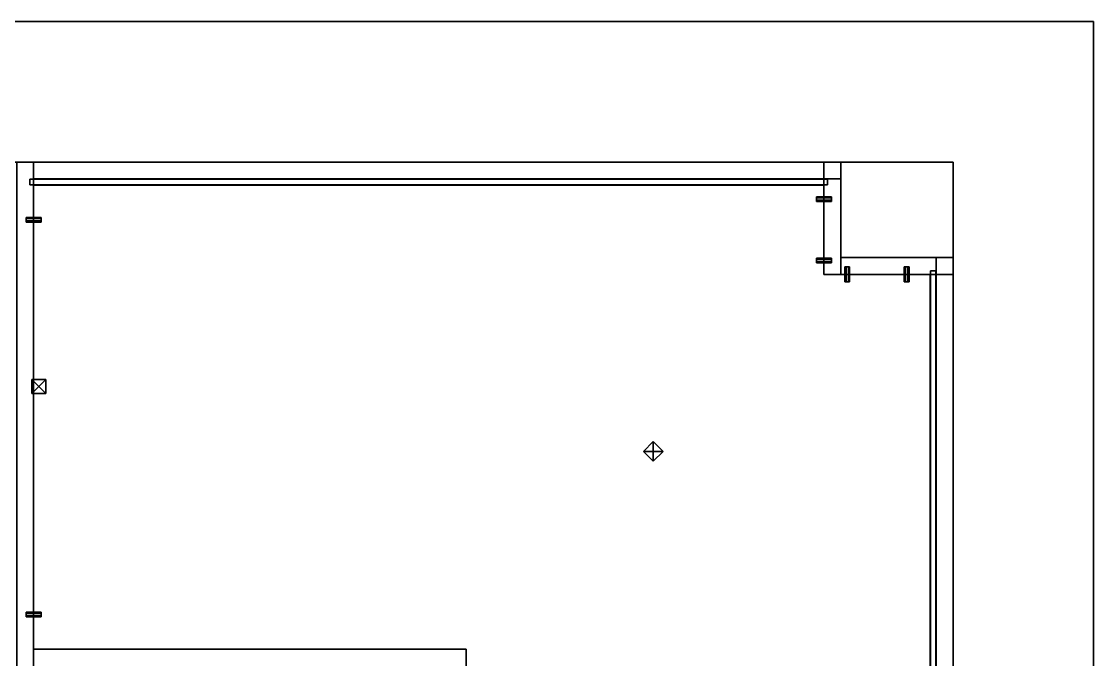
# Model space of a CAD drawing. Extents: x 0 to 3344, y -4262 to 0.
# Drawn here: x 2199 to 3344, y -681 to 0 of the extents above; entities that cross this region are included whole.
import ezdxf

# ---------------------------------------------------------------- set-up
doc = ezdxf.new("R2010")
doc.units = 0
for name, color, linetype in [('LAYER0', 7, 'CONTINUOUS'), ('LAYER1', 7, 'CONTINUOUS'), ('LAYER138', 7, 'CONTINUOUS'), ('LAYER140', 7, 'CONTINUOUS'), ('LAYER141', 7, 'CONTINUOUS'), ('LAYER143', 7, 'CONTINUOUS'), ('LAYER144', 7, 'CONTINUOUS'), ('LAYER145', 7, 'CONTINUOUS'), ('LAYER146', 7, 'CONTINUOUS'), ('LAYER147', 7, 'CONTINUOUS'), ('LAYER150', 7, 'CONTINUOUS'), ('LAYER151', 7, 'CONTINUOUS'), ('LAYER152', 7, 'CONTINUOUS'), ('LAYER153', 7, 'CONTINUOUS'), ('LAYER154', 7, 'CONTINUOUS'), ('LAYER157', 254, 'CONTINUOUS'), ('LAYER158', 254, 'CONTINUOUS'), ('LAYER159', 254, 'CONTINUOUS'), ('LAYER160', 254, 'CONTINUOUS'), ('LAYER161', 254, 'CONTINUOUS'), ('LAYER162', 254, 'CONTINUOUS'), ('LAYER163', 7, 'CONTINUOUS'), ('LAYER165', 253, 'CONTINUOUS'), ('LAYER166', 253, 'CONTINUOUS'), ('LAYER167', 253, 'CONTINUOUS'), ('LAYER168', 253, 'CONTINUOUS')]:
    doc.layers.add(name, color=color, linetype=linetype)

msp = doc.modelspace()

# ---------------------------------------------------------------- linework, layer by layer
at = {"layer": 'LAYER0', "invisible_edges": 1}
for points in [[(18, -0.0034, 0.0981), (3344, -4262.003, 0.0981), (0, -4262.003, 0.0981), (18, -0.0034, 0.0981)], [(3344, -4262.003, 5.0981), (18, -0.0034, 5.0981), (0, -4262.003, 5.0981), (3344, -4262.003, 5.0981)], [(3344, -4262.003, 0.0981), (18, -0.0034, 0.0981), (3344, -0.0034, 0.0981), (3344, -4262.003, 0.0981)], [(18, -0.0034, 5.0981), (3344, -0.0034, 0.0981), (18, -0.0034, 0.0981), (18, -0.0034, 5.0981)], [(3344, -0.0034, 0.0981), (18, -0.0034, 5.0981), (3344, -0.0034, 5.0981), (3344, -0.0034, 0.0981)], [(18, -0.0034, 5.0981), (3344, -4262.003, 5.0981), (3344, -0.0034, 5.0981), (18, -0.0034, 5.0981)], [(3344, -0.0034, 0.0981), (3344, -4262.003, 5.0981), (3344, -4262.003, 0.0981), (3344, -0.0034, 0.0981)], [(3344, -4262.003, 5.0981), (3344, -0.0034, 0.0981), (3344, -0.0034, 5.0981), (3344, -4262.003, 5.0981)]]:
    msp.add_3dface(points, dxfattribs=at)
at = {"layer": 'LAYER1'}
for points, invisible_edges in [([(3344.004, 0, 2680.098), (1616.005, 0, 2173.098), (18.0046, 0, 2680.098), (3344.004, 0, 2680.098)], 3), ([(1616.005, -150, 5.0981), (3344.004, 0, 5.0981), (3194.004, -150, 5.0981), (1616.005, -150, 5.0981)], 3), ([(3344.004, 0, 5.0981), (1616.005, -150, 5.0981), (1616.005, 0, 5.0981), (3344.004, 0, 5.0981)], 1), ([(3344.004, 0, 5.0981), (1616.005, 0, 2173.098), (3344.004, 0, 2680.098), (3344.004, 0, 5.0981)], 3), ([(1616.005, 0, 2173.098), (3344.004, 0, 5.0981), (1616.005, 0, 5.0981), (1616.005, 0, 2173.098)], 1), ([(3194.004, -1795, 5.0981), (3344.004, 0, 5.0981), (3344.004, -1795, 5.0981), (3194.004, -1795, 5.0981)], 1), ([(3194.004, -150, 5.0981), (3344.004, 0, 5.0981), (3194.004, -1795, 5.0981), (3194.004, -150, 5.0981)], 3), ([(3344.004, 0, 2680.098), (3344.004, -1795, 2173.098), (3344.004, 0, 5.0981), (3344.004, 0, 2680.098)], 3), ([(3344.004, 0, 2680.098), (3344.004, -2492, 2173.098), (3344.004, -1795, 2173.098), (3344.004, 0, 2680.098)], 5), ([(3344.004, -4262, 2680.098), (3344.004, -2492, 2173.098), (3344.004, 0, 2680.098), (3344.004, -4262, 2680.098)], 3), ([(3344.004, 0, 5.0981), (3344.004, -1795, 2173.098), (3344.004, -1795, 5.0981), (3344.004, 0, 5.0981)], 1), ([(168.0046, -150, 2680.098), (819.0046, -150, 2173.098), (3194.004, -150, 2680.098), (168.0046, -150, 2680.098)], 3), ([(1616.005, -150, 2173.098), (3194.004, -150, 2680.098), (819.0046, -150, 2173.098), (1616.005, -150, 2173.098)], 3), ([(1801.015, -150, 415.0981), (3194.004, -150, 2680.098), (1616.005, -150, 2173.098), (1801.015, -150, 415.0981)], 7), ([(3194.004, -150, 5.0981), (1861.015, -150, 335.0981), (1616.005, -150, 5.0981), (3194.004, -150, 5.0981)], 3), ([(1861.015, -150, 415.0981), (3194.004, -150, 2680.098), (1801.015, -150, 415.0981), (1861.015, -150, 415.0981)], 3), ([(1861.015, -150, 335.0981), (3194.004, -150, 2680.098), (1861.015, -150, 415.0981), (1861.015, -150, 335.0981)], 3), ([(1861.015, -150, 335.0981), (3194.004, -150, 5.0981), (3194.004, -150, 2680.098), (1861.015, -150, 335.0981)], 5), ([(3194.004, -1795, 5.0981), (3194.004, -150, 2680.098), (3194.004, -150, 5.0981), (3194.004, -1795, 5.0981)], 1), ([(3194.004, -1795, 2173.098), (3194.004, -150, 2680.098), (3194.004, -1795, 5.0981), (3194.004, -1795, 2173.098)], 3), ([(3194.004, -2492, 2173.098), (3194.004, -150, 2680.098), (3194.004, -1795, 2173.098), (3194.004, -2492, 2173.098)], 3), ([(3194.004, -2492, 2173.098), (3194.004, -4112, 2680.098), (3194.004, -150, 2680.098), (3194.004, -2492, 2173.098)], 5)]:
    msp.add_3dface(points, dxfattribs=dict(at, invisible_edges=invisible_edges))
at = {"layer": 'LAYER138', "invisible_edges": 1}
for points in [[(2212.005, -729.9995, 103.0981), (3194.005, -149.9995, 103.0981), (2212.005, -149.9995, 103.0981), (2212.005, -729.9995, 103.0981)], [(3194.005, -149.9995, 103.0981), (2212.005, -729.9995, 103.0981), (3194.005, -729.9995, 103.0981), (3194.005, -149.9995, 103.0981)], [(2212.005, -149.9995, 85.0981), (3194.005, -149.9995, 103.0981), (3194.005, -149.9995, 85.0981), (2212.005, -149.9995, 85.0981)], [(3194.005, -149.9995, 103.0981), (2212.005, -149.9995, 85.0981), (2212.005, -149.9995, 103.0981), (3194.005, -149.9995, 103.0981)], [(2212.005, -149.9995, 85.0981), (2212.005, -729.9995, 103.0981), (2212.005, -149.9995, 103.0981), (2212.005, -149.9995, 85.0981)], [(2212.005, -729.9995, 103.0981), (2212.005, -149.9995, 85.0981), (2212.005, -729.9995, 85.0981), (2212.005, -729.9995, 103.0981)], [(3194.005, -729.9995, 85.0981), (2212.005, -149.9995, 85.0981), (3194.005, -149.9995, 85.0981), (3194.005, -729.9995, 85.0981)], [(2212.005, -149.9995, 85.0981), (3194.005, -729.9995, 85.0981), (2212.005, -729.9995, 85.0981), (2212.005, -149.9995, 85.0981)], [(3194.005, -729.9995, 85.0981), (3194.005, -149.9995, 103.0981), (3194.005, -729.9995, 103.0981), (3194.005, -729.9995, 85.0981)], [(3194.005, -149.9995, 103.0981), (3194.005, -729.9995, 85.0981), (3194.005, -149.9995, 85.0981), (3194.005, -149.9995, 103.0981)]]:
    msp.add_3dface(points, dxfattribs=at)
at = {"layer": 'LAYER140', "invisible_edges": 1}
for points in [[(3194.004, -251.9995, 103.0981), (3074.004, -149.9995, 103.0981), (3194.004, -149.9995, 103.0981), (3194.004, -251.9995, 103.0981)], [(3074.004, -149.9995, 103.0981), (3194.004, -251.9995, 103.0981), (3074.004, -251.9995, 103.0981), (3074.004, -149.9995, 103.0981)], [(3194.004, -149.9995, 104.0981), (3074.004, -149.9995, 103.0981), (3074.004, -149.9995, 104.0981), (3194.004, -149.9995, 104.0981)], [(3074.004, -149.9995, 103.0981), (3194.004, -149.9995, 104.0981), (3194.004, -149.9995, 103.0981), (3074.004, -149.9995, 103.0981)], [(3074.004, -251.9995, 104.0981), (3074.004, -149.9995, 103.0981), (3074.004, -251.9995, 103.0981), (3074.004, -251.9995, 104.0981)], [(3074.004, -149.9995, 103.0981), (3074.004, -251.9995, 104.0981), (3074.004, -149.9995, 104.0981), (3074.004, -149.9995, 103.0981)], [(3074.004, -251.9995, 104.0981), (3194.004, -149.9995, 104.0981), (3074.004, -149.9995, 104.0981), (3074.004, -251.9995, 104.0981)], [(3194.004, -149.9995, 104.0981), (3074.004, -251.9995, 104.0981), (3194.004, -251.9995, 104.0981), (3194.004, -149.9995, 104.0981)], [(3194.004, -149.9995, 104.0981), (3194.004, -251.9995, 103.0981), (3194.004, -149.9995, 103.0981), (3194.004, -149.9995, 104.0981)], [(3194.004, -251.9995, 103.0981), (3194.004, -149.9995, 104.0981), (3194.004, -251.9995, 104.0981), (3194.004, -251.9995, 103.0981)], [(3194.004, -251.9995, 103.0981), (3074.004, -251.9995, 104.0981), (3074.004, -251.9995, 103.0981), (3194.004, -251.9995, 103.0981)], [(3074.004, -251.9995, 104.0981), (3194.004, -251.9995, 103.0981), (3194.004, -251.9995, 104.0981), (3074.004, -251.9995, 104.0981)]]:
    msp.add_3dface(points, dxfattribs=at)
at = {"layer": 'LAYER141', "invisible_edges": 1}
for points in [[(2212.005, -729.9995, 2609.098), (3194.005, -149.9995, 2609.098), (2212.005, -149.9995, 2609.098), (2212.005, -729.9995, 2609.098)], [(3194.005, -149.9995, 2609.098), (2212.005, -729.9995, 2609.098), (3194.005, -729.9995, 2609.098), (3194.005, -149.9995, 2609.098)], [(2212.005, -149.9995, 2591.098), (3194.005, -149.9995, 2609.098), (3194.005, -149.9995, 2591.098), (2212.005, -149.9995, 2591.098)], [(3194.005, -149.9995, 2609.098), (2212.005, -149.9995, 2591.098), (2212.005, -149.9995, 2609.098), (3194.005, -149.9995, 2609.098)], [(2212.005, -149.9995, 2591.098), (2212.005, -729.9995, 2609.098), (2212.005, -149.9995, 2609.098), (2212.005, -149.9995, 2591.098)], [(2212.005, -729.9995, 2609.098), (2212.005, -149.9995, 2591.098), (2212.005, -729.9995, 2591.098), (2212.005, -729.9995, 2609.098)], [(3194.005, -729.9995, 2591.098), (2212.005, -149.9995, 2591.098), (3194.005, -149.9995, 2591.098), (3194.005, -729.9995, 2591.098)], [(2212.005, -149.9995, 2591.098), (3194.005, -729.9995, 2591.098), (2212.005, -729.9995, 2591.098), (2212.005, -149.9995, 2591.098)], [(3194.005, -729.9995, 2591.098), (3194.005, -149.9995, 2609.098), (3194.005, -729.9995, 2609.098), (3194.005, -729.9995, 2591.098)], [(3194.005, -149.9995, 2609.098), (3194.005, -729.9995, 2591.098), (3194.005, -149.9995, 2591.098), (3194.005, -149.9995, 2609.098)]]:
    msp.add_3dface(points, dxfattribs=at)
at = {"layer": 'LAYER143', "invisible_edges": 1}
for points in [[(3194.004, -251.9995, 2609.098), (3074.004, -149.9995, 2609.098), (3194.004, -149.9995, 2609.098), (3194.004, -251.9995, 2609.098)], [(3074.004, -149.9995, 2609.098), (3194.004, -251.9995, 2609.098), (3074.004, -251.9995, 2609.098), (3074.004, -149.9995, 2609.098)], [(3194.004, -149.9995, 2610.098), (3074.004, -149.9995, 2609.098), (3074.004, -149.9995, 2610.098), (3194.004, -149.9995, 2610.098)], [(3074.004, -149.9995, 2609.098), (3194.004, -149.9995, 2610.098), (3194.004, -149.9995, 2609.098), (3074.004, -149.9995, 2609.098)], [(3074.004, -251.9995, 2610.098), (3074.004, -149.9995, 2609.098), (3074.004, -251.9995, 2609.098), (3074.004, -251.9995, 2610.098)], [(3074.004, -149.9995, 2609.098), (3074.004, -251.9995, 2610.098), (3074.004, -149.9995, 2610.098), (3074.004, -149.9995, 2609.098)], [(3074.004, -251.9995, 2610.098), (3194.004, -149.9995, 2610.098), (3074.004, -149.9995, 2610.098), (3074.004, -251.9995, 2610.098)], [(3194.004, -149.9995, 2610.098), (3074.004, -251.9995, 2610.098), (3194.004, -251.9995, 2610.098), (3194.004, -149.9995, 2610.098)], [(3194.004, -149.9995, 2610.098), (3194.004, -251.9995, 2609.098), (3194.004, -149.9995, 2609.098), (3194.004, -149.9995, 2610.098)], [(3194.004, -251.9995, 2609.098), (3194.004, -149.9995, 2610.098), (3194.004, -251.9995, 2610.098), (3194.004, -251.9995, 2609.098)], [(3194.004, -251.9995, 2609.098), (3074.004, -251.9995, 2610.098), (3074.004, -251.9995, 2609.098), (3194.004, -251.9995, 2609.098)], [(3074.004, -251.9995, 2610.098), (3194.004, -251.9995, 2609.098), (3194.004, -251.9995, 2610.098), (3074.004, -251.9995, 2610.098)]]:
    msp.add_3dface(points, dxfattribs=at)
at = {"layer": 'LAYER144', "invisible_edges": 1}
for points in [[(3074.005, -251.9995, 2591.098), (3194.005, -269.9995, 2591.098), (3194.005, -251.9995, 2591.098), (3074.005, -251.9995, 2591.098)], [(3194.005, -269.9995, 2591.098), (3074.005, -251.9995, 2591.098), (3074.005, -269.9995, 2591.098), (3194.005, -269.9995, 2591.098)], [(3074.005, -269.9995, 103.0981), (3194.005, -251.9995, 103.0981), (3194.005, -269.9995, 103.0981), (3074.005, -269.9995, 103.0981)], [(3194.005, -251.9995, 103.0981), (3074.005, -269.9995, 103.0981), (3074.005, -251.9995, 103.0981), (3194.005, -251.9995, 103.0981)], [(3074.005, -251.9995, 2591.098), (3074.005, -269.9995, 103.0981), (3074.005, -269.9995, 2591.098), (3074.005, -251.9995, 2591.098)], [(3074.005, -269.9995, 103.0981), (3074.005, -251.9995, 2591.098), (3074.005, -251.9995, 103.0981), (3074.005, -269.9995, 103.0981)], [(3194.005, -251.9995, 103.0981), (3074.005, -251.9995, 2591.098), (3194.005, -251.9995, 2591.098), (3194.005, -251.9995, 103.0981)], [(3074.005, -251.9995, 2591.098), (3194.005, -251.9995, 103.0981), (3074.005, -251.9995, 103.0981), (3074.005, -251.9995, 2591.098)], [(3194.005, -251.9995, 103.0981), (3194.005, -269.9995, 2591.098), (3194.005, -269.9995, 103.0981), (3194.005, -251.9995, 103.0981)], [(3194.005, -269.9995, 2591.098), (3194.005, -251.9995, 103.0981), (3194.005, -251.9995, 2591.098), (3194.005, -269.9995, 2591.098)], [(3074.005, -269.9995, 103.0981), (3194.005, -269.9995, 2591.098), (3074.005, -269.9995, 2591.098), (3074.005, -269.9995, 103.0981)], [(3194.005, -269.9995, 2591.098), (3074.005, -269.9995, 103.0981), (3194.005, -269.9995, 103.0981), (3194.005, -269.9995, 2591.098)]]:
    msp.add_3dface(points, dxfattribs=at)
at = {"layer": 'LAYER145', "invisible_edges": 1}
for points in [[(3056.005, -149.9995, 103.0981), (3056.005, -269.9995, 2591.098), (3056.005, -149.9995, 2591.098), (3056.005, -149.9995, 103.0981)], [(3056.005, -269.9995, 2591.098), (3056.005, -149.9995, 103.0981), (3056.005, -269.9995, 103.0981), (3056.005, -269.9995, 2591.098)], [(3074.005, -149.9995, 2591.098), (3056.005, -269.9995, 2591.098), (3074.005, -269.9995, 2591.098), (3074.005, -149.9995, 2591.098)], [(3056.005, -269.9995, 2591.098), (3074.005, -149.9995, 2591.098), (3056.005, -149.9995, 2591.098), (3056.005, -269.9995, 2591.098)], [(3056.005, -149.9995, 103.0981), (3074.005, -269.9995, 103.0981), (3056.005, -269.9995, 103.0981), (3056.005, -149.9995, 103.0981)], [(3074.005, -269.9995, 103.0981), (3056.005, -149.9995, 103.0981), (3074.005, -149.9995, 103.0981), (3074.005, -269.9995, 103.0981)], [(3074.005, -149.9995, 2591.098), (3056.005, -149.9995, 103.0981), (3056.005, -149.9995, 2591.098), (3074.005, -149.9995, 2591.098)], [(3056.005, -149.9995, 103.0981), (3074.005, -149.9995, 2591.098), (3074.005, -149.9995, 103.0981), (3056.005, -149.9995, 103.0981)], [(3074.005, -269.9995, 103.0981), (3074.005, -149.9995, 2591.098), (3074.005, -269.9995, 2591.098), (3074.005, -269.9995, 103.0981)], [(3074.005, -149.9995, 2591.098), (3074.005, -269.9995, 103.0981), (3074.005, -149.9995, 103.0981), (3074.005, -149.9995, 2591.098)], [(3074.005, -269.9995, 103.0981), (3056.005, -269.9995, 2591.098), (3056.005, -269.9995, 103.0981), (3074.005, -269.9995, 103.0981)], [(3056.005, -269.9995, 2591.098), (3074.005, -269.9995, 103.0981), (3074.005, -269.9995, 2591.098), (3056.005, -269.9995, 2591.098)]]:
    msp.add_3dface(points, dxfattribs=at)
at = {"layer": 'LAYER146', "invisible_edges": 1}
for points in [[(3169.705, -1136, 2595.098), (3175.705, -265.9995, 2595.098), (3169.705, -265.9995, 2595.098), (3169.705, -1136, 2595.098)], [(3175.705, -265.9995, 2595.098), (3169.705, -1136, 2595.098), (3175.705, -1136, 2595.098), (3175.705, -265.9995, 2595.098)], [(3169.705, -265.9995, 99.0981), (3175.705, -265.9995, 2595.098), (3175.705, -265.9995, 99.0981), (3169.705, -265.9995, 99.0981)], [(3175.705, -265.9995, 2595.098), (3169.705, -265.9995, 99.0981), (3169.705, -265.9995, 2595.098), (3175.705, -265.9995, 2595.098)], [(3175.705, -1136, 99.0981), (3169.705, -265.9995, 99.0981), (3175.705, -265.9995, 99.0981), (3175.705, -1136, 99.0981)], [(3169.705, -265.9995, 99.0981), (3175.705, -1136, 99.0981), (3169.705, -1136, 99.0981), (3169.705, -265.9995, 99.0981)], [(3169.705, -265.9995, 99.0981), (3169.705, -1136, 2595.098), (3169.705, -265.9995, 2595.098), (3169.705, -265.9995, 99.0981)], [(3169.705, -1136, 2595.098), (3169.705, -265.9995, 99.0981), (3169.705, -1136, 99.0981), (3169.705, -1136, 2595.098)], [(3175.705, -1136, 99.0981), (3175.705, -265.9995, 2595.098), (3175.705, -1136, 2595.098), (3175.705, -1136, 99.0981)], [(3175.705, -265.9995, 2595.098), (3175.705, -1136, 99.0981), (3175.705, -265.9995, 99.0981), (3175.705, -265.9995, 2595.098)]]:
    msp.add_3dface(points, dxfattribs=at)
at = {"layer": 'LAYER147', "invisible_edges": 1}
for points in [[(2208.005, -168.2998, 2595.098), (3060.005, -168.2998, 99.0981), (2208.005, -168.2998, 99.0981), (2208.005, -168.2998, 2595.098)], [(3060.005, -168.2998, 99.0981), (2208.005, -168.2998, 2595.098), (3060.005, -168.2998, 2595.098), (3060.005, -168.2998, 99.0981)], [(2208.005, -174.2998, 99.0981), (3060.005, -168.2998, 99.0981), (3060.005, -174.2998, 99.0981), (2208.005, -174.2998, 99.0981)], [(3060.005, -168.2998, 99.0981), (2208.005, -174.2998, 99.0981), (2208.005, -168.2998, 99.0981), (3060.005, -168.2998, 99.0981)], [(2208.005, -168.2998, 2595.098), (3060.005, -174.2998, 2595.098), (3060.005, -168.2998, 2595.098), (2208.005, -168.2998, 2595.098)], [(3060.005, -174.2998, 2595.098), (2208.005, -168.2998, 2595.098), (2208.005, -174.2998, 2595.098), (3060.005, -174.2998, 2595.098)], [(2208.005, -174.2998, 99.0981), (2208.005, -168.2998, 2595.098), (2208.005, -168.2998, 99.0981), (2208.005, -174.2998, 99.0981)], [(2208.005, -168.2998, 2595.098), (2208.005, -174.2998, 99.0981), (2208.005, -174.2998, 2595.098), (2208.005, -168.2998, 2595.098)], [(3060.005, -174.2998, 2595.098), (3060.005, -168.2998, 99.0981), (3060.005, -168.2998, 2595.098), (3060.005, -174.2998, 2595.098)], [(3060.005, -168.2998, 99.0981), (3060.005, -174.2998, 2595.098), (3060.005, -174.2998, 99.0981), (3060.005, -168.2998, 99.0981)], [(3060.005, -174.2998, 2595.098), (2208.005, -174.2998, 99.0981), (3060.005, -174.2998, 99.0981), (3060.005, -174.2998, 2595.098)], [(2208.005, -174.2998, 99.0981), (3060.005, -174.2998, 2595.098), (2208.005, -174.2998, 2595.098), (2208.005, -174.2998, 99.0981)]]:
    msp.add_3dface(points, dxfattribs=at)
at = {"layer": 'LAYER150', "invisible_edges": 1}
for points in [[(3176.004, -251.9995, 85.0981), (3194.004, -1132, 85.0981), (3194.004, -251.9995, 85.0981), (3176.004, -251.9995, 85.0981)], [(3194.004, -1132, 85.0981), (3176.004, -251.9995, 85.0981), (3176.004, -1132, 85.0981), (3194.004, -1132, 85.0981)], [(3194.004, -251.9995, 5.0981), (3176.004, -251.9995, 85.0981), (3194.004, -251.9995, 85.0981), (3194.004, -251.9995, 5.0981)], [(3176.004, -251.9995, 85.0981), (3194.004, -251.9995, 5.0981), (3176.004, -251.9995, 5.0981), (3176.004, -251.9995, 85.0981)], [(3176.004, -1132, 5.0981), (3194.004, -251.9995, 5.0981), (3194.004, -1132, 5.0981), (3176.004, -1132, 5.0981)], [(3194.004, -251.9995, 5.0981), (3176.004, -1132, 5.0981), (3176.004, -251.9995, 5.0981), (3194.004, -251.9995, 5.0981)], [(3176.004, -251.9995, 85.0981), (3176.004, -1132, 5.0981), (3176.004, -1132, 85.0981), (3176.004, -251.9995, 85.0981)], [(3176.004, -1132, 5.0981), (3176.004, -251.9995, 85.0981), (3176.004, -251.9995, 5.0981), (3176.004, -1132, 5.0981)], [(3194.004, -251.9995, 5.0981), (3194.004, -1132, 85.0981), (3194.004, -1132, 5.0981), (3194.004, -251.9995, 5.0981)], [(3194.004, -1132, 85.0981), (3194.004, -251.9995, 5.0981), (3194.004, -251.9995, 85.0981), (3194.004, -1132, 85.0981)]]:
    msp.add_3dface(points, dxfattribs=at)
at = {"layer": 'LAYER151', "invisible_edges": 1}
for points in [[(2212.005, -149.9995, 5.0981), (2212.005, -167.9995, 85.0981), (2212.005, -149.9995, 85.0981), (2212.005, -149.9995, 5.0981)], [(2212.005, -167.9995, 85.0981), (2212.005, -149.9995, 5.0981), (2212.005, -167.9995, 5.0981), (2212.005, -167.9995, 85.0981)], [(3074.005, -149.9995, 85.0981), (2212.005, -167.9995, 85.0981), (3074.005, -167.9995, 85.0981), (3074.005, -149.9995, 85.0981)], [(2212.005, -167.9995, 85.0981), (3074.005, -149.9995, 85.0981), (2212.005, -149.9995, 85.0981), (2212.005, -167.9995, 85.0981)], [(2212.005, -149.9995, 5.0981), (3074.005, -167.9995, 5.0981), (2212.005, -167.9995, 5.0981), (2212.005, -149.9995, 5.0981)], [(3074.005, -167.9995, 5.0981), (2212.005, -149.9995, 5.0981), (3074.005, -149.9995, 5.0981), (3074.005, -167.9995, 5.0981)], [(3074.005, -149.9995, 85.0981), (2212.005, -149.9995, 5.0981), (2212.005, -149.9995, 85.0981), (3074.005, -149.9995, 85.0981)], [(2212.005, -149.9995, 5.0981), (3074.005, -149.9995, 85.0981), (3074.005, -149.9995, 5.0981), (2212.005, -149.9995, 5.0981)], [(3074.005, -167.9995, 5.0981), (3074.005, -149.9995, 85.0981), (3074.005, -167.9995, 85.0981), (3074.005, -167.9995, 5.0981)], [(3074.005, -149.9995, 85.0981), (3074.005, -167.9995, 5.0981), (3074.005, -149.9995, 5.0981), (3074.005, -149.9995, 85.0981)], [(3074.005, -167.9995, 5.0981), (2212.005, -167.9995, 85.0981), (2212.005, -167.9995, 5.0981), (3074.005, -167.9995, 5.0981)], [(2212.005, -167.9995, 85.0981), (3074.005, -167.9995, 5.0981), (3074.005, -167.9995, 85.0981), (2212.005, -167.9995, 85.0981)]]:
    msp.add_3dface(points, dxfattribs=at)
at = {"layer": 'LAYER152', "invisible_edges": 1}
for points in [[(2212.005, -149.9995, 1347.598), (3056.005, -149.9995, 1467.598), (3056.005, -149.9995, 1347.598), (2212.005, -149.9995, 1347.598)], [(3056.005, -149.9995, 1467.598), (2212.005, -149.9995, 1347.598), (2212.005, -149.9995, 1467.598), (3056.005, -149.9995, 1467.598)], [(2212.005, -167.9995, 1467.598), (3056.005, -149.9995, 1467.598), (2212.005, -149.9995, 1467.598), (2212.005, -167.9995, 1467.598)], [(3056.005, -149.9995, 1467.598), (2212.005, -167.9995, 1467.598), (3056.005, -167.9995, 1467.598), (3056.005, -149.9995, 1467.598)], [(2212.005, -149.9995, 1347.598), (2212.005, -167.9995, 1467.598), (2212.005, -149.9995, 1467.598), (2212.005, -149.9995, 1347.598)], [(2212.005, -167.9995, 1467.598), (2212.005, -149.9995, 1347.598), (2212.005, -167.9995, 1347.598), (2212.005, -167.9995, 1467.598)], [(3056.005, -167.9995, 1347.598), (2212.005, -149.9995, 1347.598), (3056.005, -149.9995, 1347.598), (3056.005, -167.9995, 1347.598)], [(2212.005, -149.9995, 1347.598), (3056.005, -167.9995, 1347.598), (2212.005, -167.9995, 1347.598), (2212.005, -149.9995, 1347.598)], [(3056.005, -167.9995, 1347.598), (3056.005, -149.9995, 1467.598), (3056.005, -167.9995, 1467.598), (3056.005, -167.9995, 1347.598)], [(3056.005, -149.9995, 1467.598), (3056.005, -167.9995, 1347.598), (3056.005, -149.9995, 1347.598), (3056.005, -149.9995, 1467.598)], [(2212.005, -167.9995, 1467.598), (3056.005, -167.9995, 1347.598), (3056.005, -167.9995, 1467.598), (2212.005, -167.9995, 1467.598)], [(3056.005, -167.9995, 1347.598), (2212.005, -167.9995, 1467.598), (2212.005, -167.9995, 1347.598), (3056.005, -167.9995, 1347.598)]]:
    msp.add_3dface(points, dxfattribs=at)
at = {"layer": 'LAYER153', "invisible_edges": 1}
for points in [[(3176.004, -269.9995, 1467.598), (3194.004, -1132, 1467.598), (3194.004, -269.9995, 1467.598), (3176.004, -269.9995, 1467.598)], [(3194.004, -1132, 1467.598), (3176.004, -269.9995, 1467.598), (3176.004, -1132, 1467.598), (3194.004, -1132, 1467.598)], [(3194.004, -269.9995, 1347.598), (3176.004, -269.9995, 1467.598), (3194.004, -269.9995, 1467.598), (3194.004, -269.9995, 1347.598)], [(3176.004, -269.9995, 1467.598), (3194.004, -269.9995, 1347.598), (3176.004, -269.9995, 1347.598), (3176.004, -269.9995, 1467.598)], [(3176.004, -1132, 1347.598), (3194.004, -269.9995, 1347.598), (3194.004, -1132, 1347.598), (3176.004, -1132, 1347.598)], [(3194.004, -269.9995, 1347.598), (3176.004, -1132, 1347.598), (3176.004, -269.9995, 1347.598), (3194.004, -269.9995, 1347.598)], [(3176.004, -269.9995, 1467.598), (3176.004, -1132, 1347.598), (3176.004, -1132, 1467.598), (3176.004, -269.9995, 1467.598)], [(3176.004, -1132, 1347.598), (3176.004, -269.9995, 1467.598), (3176.004, -269.9995, 1347.598), (3176.004, -1132, 1347.598)], [(3194.004, -269.9995, 1347.598), (3194.004, -1132, 1467.598), (3194.004, -1132, 1347.598), (3194.004, -269.9995, 1347.598)], [(3194.004, -1132, 1467.598), (3194.004, -269.9995, 1347.598), (3194.004, -269.9995, 1467.598), (3194.004, -1132, 1467.598)]]:
    msp.add_3dface(points, dxfattribs=at)
at = {"layer": 'LAYER154'}
for points, invisible_edges in [([(3056.005, -269.9995, 2121.098), (2212.005, -174.5996, 2121.098), (3056.005, -174.5996, 2121.098), (3056.005, -269.9995, 2121.098)], 1), ([(2212.005, -174.5996, 2121.098), (3056.005, -269.9995, 2121.098), (2212.005, -669.9995, 2121.098), (2212.005, -174.5996, 2121.098)], 3), ([(3056.005, -174.5996, 2139.098), (2212.005, -174.5996, 2121.098), (2212.005, -174.5996, 2139.098), (3056.005, -174.5996, 2139.098)], 1), ([(2212.005, -174.5996, 2121.098), (3056.005, -174.5996, 2139.098), (3056.005, -174.5996, 2121.098), (2212.005, -174.5996, 2121.098)], 1), ([(2212.005, -669.9995, 2139.098), (2212.005, -174.5996, 2121.098), (2212.005, -669.9995, 2121.098), (2212.005, -669.9995, 2139.098)], 1), ([(2212.005, -174.5996, 2121.098), (2212.005, -669.9995, 2139.098), (2212.005, -174.5996, 2139.098), (2212.005, -174.5996, 2121.098)], 1), ([(2212.005, -669.9995, 2139.098), (3056.005, -174.5996, 2139.098), (2212.005, -174.5996, 2139.098), (2212.005, -669.9995, 2139.098)], 1), ([(3056.005, -174.5996, 2139.098), (2212.005, -669.9995, 2139.098), (3056.005, -269.9995, 2139.098), (3056.005, -174.5996, 2139.098)], 3), ([(3056.005, -174.5996, 2139.098), (3056.005, -269.9995, 2121.098), (3056.005, -174.5996, 2121.098), (3056.005, -174.5996, 2139.098)], 1), ([(3056.005, -269.9995, 2121.098), (3056.005, -174.5996, 2139.098), (3056.005, -269.9995, 2139.098), (3056.005, -269.9995, 2121.098)], 1), ([(2212.005, -669.9995, 2121.098), (3056.005, -269.9995, 2121.098), (2674.005, -669.9995, 2121.098), (2212.005, -669.9995, 2121.098)], 3), ([(3056.005, -269.9995, 2139.098), (2212.005, -669.9995, 2139.098), (3169.405, -269.9995, 2139.098), (3056.005, -269.9995, 2139.098)], 3), ([(3169.405, -269.9995, 2139.098), (2212.005, -669.9995, 2139.098), (2674.005, -669.9995, 2139.098), (3169.405, -269.9995, 2139.098)], 5), ([(3056.005, -269.9995, 2121.098), (3169.405, -1132, 2121.098), (2674.005, -669.9995, 2121.098), (3056.005, -269.9995, 2121.098)], 7), ([(3169.405, -269.9995, 2139.098), (2674.005, -669.9995, 2139.098), (3169.405, -1132, 2139.098), (3169.405, -269.9995, 2139.098)], 3), ([(3169.405, -1132, 2121.098), (3056.005, -269.9995, 2121.098), (3169.405, -269.9995, 2121.098), (3169.405, -1132, 2121.098)], 1), ([(3169.405, -269.9995, 2139.098), (3056.005, -269.9995, 2121.098), (3056.005, -269.9995, 2139.098), (3169.405, -269.9995, 2139.098)], 1), ([(3056.005, -269.9995, 2121.098), (3169.405, -269.9995, 2139.098), (3169.405, -269.9995, 2121.098), (3056.005, -269.9995, 2121.098)], 1), ([(3169.405, -269.9995, 2139.098), (3169.405, -1132, 2121.098), (3169.405, -269.9995, 2121.098), (3169.405, -269.9995, 2139.098)], 1), ([(3169.405, -1132, 2121.098), (3169.405, -269.9995, 2139.098), (3169.405, -1132, 2139.098), (3169.405, -1132, 2121.098)], 1), ([(2674.005, -669.9995, 2121.098), (2212.005, -669.9995, 2139.098), (2212.005, -669.9995, 2121.098), (2674.005, -669.9995, 2121.098)], 1), ([(2212.005, -669.9995, 2139.098), (2674.005, -669.9995, 2121.098), (2674.005, -669.9995, 2139.098), (2212.005, -669.9995, 2139.098)], 1), ([(2674.005, -669.9995, 2121.098), (3169.405, -1132, 2121.098), (2674.005, -1132, 2121.098), (2674.005, -669.9995, 2121.098)], 1), ([(2674.005, -1132, 2139.098), (2674.005, -669.9995, 2121.098), (2674.005, -1132, 2121.098), (2674.005, -1132, 2139.098)], 1), ([(2674.005, -669.9995, 2121.098), (2674.005, -1132, 2139.098), (2674.005, -669.9995, 2139.098), (2674.005, -669.9995, 2121.098)], 1), ([(3169.405, -1132, 2139.098), (2674.005, -669.9995, 2139.098), (2674.005, -1132, 2139.098), (3169.405, -1132, 2139.098)], 1)]:
    msp.add_3dface(points, dxfattribs=dict(at, invisible_edges=invisible_edges))
at = {"layer": 'LAYER157'}
for points in [[(2204.005, -635.4995, 2118.598), (2204.005, -630.4995, 2118.598), (2204.005, -631.7495, 2120.763), (2204.005, -634.2495, 2120.763)], [(2204.005, -635.4995, 2118.598), (2204.005, -634.2495, 2116.433), (2204.005, -631.7495, 2116.433), (2204.005, -630.4995, 2118.598)], [(2211.955, -629.9995, 2118.598), (2211.955, -635.9995, 2118.598), (2211.955, -634.4995, 2121.196), (2211.955, -631.4995, 2121.196)], [(2211.955, -629.9995, 2118.598), (2211.955, -635.9995, 2118.598), (2211.955, -634.4995, 2116), (2211.955, -631.4995, 2116)], [(2212.055, -629.9995, 2118.598), (2212.055, -635.9995, 2118.598), (2212.055, -634.4995, 2121.196), (2212.055, -631.4995, 2121.196)], [(2212.055, -629.9995, 2118.598), (2212.055, -635.9995, 2118.598), (2212.055, -634.4995, 2116), (2212.055, -631.4995, 2116)], [(2220.005, -635.4995, 2118.598), (2220.005, -630.4995, 2118.598), (2220.005, -631.7495, 2120.763), (2220.005, -634.2495, 2120.763)], [(2220.005, -635.4995, 2118.598), (2220.005, -634.2495, 2116.433), (2220.005, -631.7495, 2116.433), (2220.005, -630.4995, 2118.598)]]:
    msp.add_3dface(points, dxfattribs=at)
at = {"layer": 'LAYER158'}
for points in [[(2204.005, -214.0996, 2118.598), (2204.005, -209.0996, 2118.598), (2204.005, -210.3496, 2120.763), (2204.005, -212.8496, 2120.763)], [(2204.005, -214.0996, 2118.598), (2204.005, -212.8496, 2116.433), (2204.005, -210.3496, 2116.433), (2204.005, -209.0996, 2118.598)], [(2211.955, -208.5996, 2118.598), (2211.955, -214.5996, 2118.598), (2211.955, -213.0996, 2121.196), (2211.955, -210.0996, 2121.196)], [(2211.955, -208.5996, 2118.598), (2211.955, -214.5996, 2118.598), (2211.955, -213.0996, 2116), (2211.955, -210.0996, 2116)], [(2212.055, -208.5996, 2118.598), (2212.055, -214.5996, 2118.598), (2212.055, -213.0996, 2121.196), (2212.055, -210.0996, 2121.196)], [(2212.055, -208.5996, 2118.598), (2212.055, -214.5996, 2118.598), (2212.055, -213.0996, 2116), (2212.055, -210.0996, 2116)], [(2220.005, -214.0996, 2118.598), (2220.005, -209.0996, 2118.598), (2220.005, -210.3496, 2120.763), (2220.005, -212.8496, 2120.763)], [(2220.005, -214.0996, 2118.598), (2220.005, -212.8496, 2116.433), (2220.005, -210.3496, 2116.433), (2220.005, -209.0996, 2118.598)]]:
    msp.add_3dface(points, dxfattribs=at)
at = {"layer": 'LAYER159'}
for points in [[(3146.905, -261.9995, 2118.598), (3141.905, -261.9995, 2118.598), (3143.155, -261.9995, 2120.763), (3145.655, -261.9995, 2120.763)], [(3146.905, -261.9995, 2118.598), (3145.655, -261.9995, 2116.433), (3143.155, -261.9995, 2116.433), (3141.905, -261.9995, 2118.598)], [(3141.405, -269.9497, 2118.598), (3147.405, -269.9497, 2118.598), (3145.905, -269.9497, 2121.196), (3142.905, -269.9497, 2121.196)], [(3141.405, -269.9497, 2118.598), (3147.405, -269.9497, 2118.598), (3145.905, -269.9497, 2116), (3142.905, -269.9497, 2116)], [(3141.405, -270.0493, 2118.598), (3147.405, -270.0493, 2118.598), (3145.905, -270.0493, 2121.196), (3142.905, -270.0493, 2121.196)], [(3141.405, -270.0493, 2118.598), (3147.405, -270.0493, 2118.598), (3145.905, -270.0493, 2116), (3142.905, -270.0493, 2116)], [(3146.905, -277.9995, 2118.598), (3141.905, -277.9995, 2118.598), (3143.155, -277.9995, 2120.763), (3145.655, -277.9995, 2120.763)], [(3146.905, -277.9995, 2118.598), (3145.655, -277.9995, 2116.433), (3143.155, -277.9995, 2116.433), (3141.905, -277.9995, 2118.598)]]:
    msp.add_3dface(points, dxfattribs=at)
at = {"layer": 'LAYER160'}
for points in [[(3083.505, -261.9995, 2118.598), (3078.505, -261.9995, 2118.598), (3079.755, -261.9995, 2120.763), (3082.255, -261.9995, 2120.763)], [(3083.505, -261.9995, 2118.598), (3082.255, -261.9995, 2116.433), (3079.755, -261.9995, 2116.433), (3078.505, -261.9995, 2118.598)], [(3078.005, -269.9497, 2118.598), (3084.005, -269.9497, 2118.598), (3082.505, -269.9497, 2121.196), (3079.505, -269.9497, 2121.196)], [(3078.005, -269.9497, 2118.598), (3084.005, -269.9497, 2118.598), (3082.505, -269.9497, 2116), (3079.505, -269.9497, 2116)], [(3078.005, -270.0493, 2118.598), (3084.005, -270.0493, 2118.598), (3082.505, -270.0493, 2121.196), (3079.505, -270.0493, 2121.196)], [(3078.005, -270.0493, 2118.598), (3084.005, -270.0493, 2118.598), (3082.505, -270.0493, 2116), (3079.505, -270.0493, 2116)], [(3083.505, -277.9995, 2118.598), (3078.505, -277.9995, 2118.598), (3079.755, -277.9995, 2120.763), (3082.255, -277.9995, 2120.763)], [(3083.505, -277.9995, 2118.598), (3082.255, -277.9995, 2116.433), (3079.755, -277.9995, 2116.433), (3078.505, -277.9995, 2118.598)]]:
    msp.add_3dface(points, dxfattribs=at)
at = {"layer": 'LAYER161'}
for points in [[(3048.005, -187.0996, 2118.598), (3048.005, -192.0996, 2118.598), (3048.005, -190.8496, 2120.763), (3048.005, -188.3496, 2120.763)], [(3048.005, -187.0996, 2118.598), (3048.005, -188.3496, 2116.433), (3048.005, -190.8496, 2116.433), (3048.005, -192.0996, 2118.598)], [(3055.955, -192.5996, 2118.598), (3055.955, -186.5996, 2118.598), (3055.955, -188.0996, 2121.196), (3055.955, -191.0996, 2121.196)], [(3055.955, -192.5996, 2118.598), (3055.955, -186.5996, 2118.598), (3055.955, -188.0996, 2116), (3055.955, -191.0996, 2116)], [(3056.055, -192.5996, 2118.598), (3056.055, -186.5996, 2118.598), (3056.055, -188.0996, 2121.196), (3056.055, -191.0996, 2121.196)], [(3056.055, -192.5996, 2118.598), (3056.055, -186.5996, 2118.598), (3056.055, -188.0996, 2116), (3056.055, -191.0996, 2116)], [(3064.005, -187.0996, 2118.598), (3064.005, -192.0996, 2118.598), (3064.005, -190.8496, 2120.763), (3064.005, -188.3496, 2120.763)], [(3064.005, -187.0996, 2118.598), (3064.005, -188.3496, 2116.433), (3064.005, -190.8496, 2116.433), (3064.005, -192.0996, 2118.598)]]:
    msp.add_3dface(points, dxfattribs=at)
at = {"layer": 'LAYER162'}
for points in [[(3048.005, -252.4995, 2118.598), (3048.005, -257.4995, 2118.598), (3048.005, -256.2495, 2120.763), (3048.005, -253.7495, 2120.763)], [(3048.005, -252.4995, 2118.598), (3048.005, -253.7495, 2116.433), (3048.005, -256.2495, 2116.433), (3048.005, -257.4995, 2118.598)], [(3055.955, -257.9995, 2118.598), (3055.955, -251.9995, 2118.598), (3055.955, -253.4995, 2121.196), (3055.955, -256.4995, 2121.196)], [(3055.955, -257.9995, 2118.598), (3055.955, -251.9995, 2118.598), (3055.955, -253.4995, 2116), (3055.955, -256.4995, 2116)], [(3056.055, -257.9995, 2118.598), (3056.055, -251.9995, 2118.598), (3056.055, -253.4995, 2121.196), (3056.055, -256.4995, 2121.196)], [(3056.055, -257.9995, 2118.598), (3056.055, -251.9995, 2118.598), (3056.055, -253.4995, 2116), (3056.055, -256.4995, 2116)], [(3064.005, -252.4995, 2118.598), (3064.005, -257.4995, 2118.598), (3064.005, -256.2495, 2120.763), (3064.005, -253.7495, 2120.763)], [(3064.005, -252.4995, 2118.598), (3064.005, -253.7495, 2116.433), (3064.005, -256.2495, 2116.433), (3064.005, -257.4995, 2118.598)]]:
    msp.add_3dface(points, dxfattribs=at)
at = {"layer": 'LAYER163', "invisible_edges": 1}
for points in [[(2194.005, -149.9995, 5.0981), (2212.005, -729.9995, 5.0981), (2194.005, -729.9995, 5.0981), (2194.005, -149.9995, 5.0981)], [(2212.005, -729.9995, 5.0981), (2194.005, -149.9995, 5.0981), (2212.005, -149.9995, 5.0981), (2212.005, -729.9995, 5.0981)], [(2212.005, -149.9995, 2610.098), (2194.005, -729.9995, 2610.098), (2212.005, -729.9995, 2610.098), (2212.005, -149.9995, 2610.098)], [(2194.005, -729.9995, 2610.098), (2212.005, -149.9995, 2610.098), (2194.005, -149.9995, 2610.098), (2194.005, -729.9995, 2610.098)], [(2194.005, -149.9995, 5.0981), (2212.005, -149.9995, 2610.098), (2212.005, -149.9995, 5.0981), (2194.005, -149.9995, 5.0981)], [(2212.005, -149.9995, 2610.098), (2194.005, -149.9995, 5.0981), (2194.005, -149.9995, 2610.098), (2212.005, -149.9995, 2610.098)], [(2212.005, -149.9995, 2610.098), (2212.005, -729.9995, 5.0981), (2212.005, -149.9995, 5.0981), (2212.005, -149.9995, 2610.098)], [(2212.005, -729.9995, 5.0981), (2212.005, -149.9995, 2610.098), (2212.005, -729.9995, 2610.098), (2212.005, -729.9995, 5.0981)]]:
    msp.add_3dface(points, dxfattribs=at)
at = {"layer": 'LAYER165'}
for points in [[(2863.213, -458.8198, 2034.098), (2863.213, -458.8198, 2049.098), (2873.82, -448.2134, 2034.098), (2863.213, -458.8198, 2034.098)], [(2873.82, -448.2134, 2034.098), (2863.213, -458.8198, 2049.098), (2873.82, -448.2134, 2049.098), (2873.82, -448.2134, 2034.098)], [(2873.82, -448.2134, 2034.098), (2884.427, -458.8198, 2034.098), (2863.213, -458.8198, 2034.098), (2873.82, -448.2134, 2034.098)], [(2863.213, -458.8198, 2049.098), (2873.82, -469.4263, 2049.098), (2873.82, -448.2134, 2049.098), (2863.213, -458.8198, 2049.098)], [(2873.82, -448.2134, 2034.098), (2873.82, -448.2134, 2049.098), (2884.427, -458.8198, 2034.098), (2873.82, -448.2134, 2034.098)], [(2884.427, -458.8198, 2034.098), (2873.82, -448.2134, 2049.098), (2884.427, -458.8198, 2049.098), (2884.427, -458.8198, 2034.098)], [(2873.82, -448.2134, 2049.098), (2873.82, -469.4263, 2049.098), (2884.427, -458.8198, 2049.098), (2873.82, -448.2134, 2049.098)], [(2863.213, -458.8198, 2034.098), (2884.427, -458.8198, 2034.098), (2873.82, -469.4263, 2034.098), (2863.213, -458.8198, 2034.098)], [(2863.213, -458.8198, 2034.098), (2873.82, -469.4263, 2034.098), (2863.213, -458.8198, 2049.098), (2863.213, -458.8198, 2034.098)], [(2863.213, -458.8198, 2049.098), (2873.82, -469.4263, 2034.098), (2873.82, -469.4263, 2049.098), (2863.213, -458.8198, 2049.098)], [(2884.427, -458.8198, 2034.098), (2884.427, -458.8198, 2049.098), (2873.82, -469.4263, 2034.098), (2884.427, -458.8198, 2034.098)], [(2873.82, -469.4263, 2034.098), (2884.427, -458.8198, 2049.098), (2873.82, -469.4263, 2049.098), (2873.82, -469.4263, 2034.098)]]:
    msp.add_3dface(points, dxfattribs=at)
at = {"layer": 'LAYER166'}
for points in [[(2863.213, -458.8198, 2034.098), (2863.213, -458.8198, 2049.098), (2873.82, -448.2134, 2034.098), (2863.213, -458.8198, 2034.098)], [(2873.82, -448.2134, 2034.098), (2863.213, -458.8198, 2049.098), (2873.82, -448.2134, 2049.098), (2873.82, -448.2134, 2034.098)], [(2873.82, -448.2134, 2034.098), (2884.427, -458.8198, 2034.098), (2863.213, -458.8198, 2034.098), (2873.82, -448.2134, 2034.098)], [(2863.213, -458.8198, 2049.098), (2873.82, -469.4263, 2049.098), (2873.82, -448.2134, 2049.098), (2863.213, -458.8198, 2049.098)], [(2873.82, -448.2134, 2034.098), (2873.82, -448.2134, 2049.098), (2884.427, -458.8198, 2034.098), (2873.82, -448.2134, 2034.098)], [(2884.427, -458.8198, 2034.098), (2873.82, -448.2134, 2049.098), (2884.427, -458.8198, 2049.098), (2884.427, -458.8198, 2034.098)], [(2873.82, -448.2134, 2049.098), (2873.82, -469.4263, 2049.098), (2884.427, -458.8198, 2049.098), (2873.82, -448.2134, 2049.098)], [(2863.213, -458.8198, 2034.098), (2884.427, -458.8198, 2034.098), (2873.82, -469.4263, 2034.098), (2863.213, -458.8198, 2034.098)], [(2863.213, -458.8198, 2034.098), (2873.82, -469.4263, 2034.098), (2863.213, -458.8198, 2049.098), (2863.213, -458.8198, 2034.098)], [(2863.213, -458.8198, 2049.098), (2873.82, -469.4263, 2034.098), (2873.82, -469.4263, 2049.098), (2863.213, -458.8198, 2049.098)], [(2884.427, -458.8198, 2034.098), (2884.427, -458.8198, 2049.098), (2873.82, -469.4263, 2034.098), (2884.427, -458.8198, 2034.098)], [(2873.82, -469.4263, 2034.098), (2884.427, -458.8198, 2049.098), (2873.82, -469.4263, 2049.098), (2873.82, -469.4263, 2034.098)]]:
    msp.add_3dface(points, dxfattribs=at)
at = {"layer": 'LAYER167'}
for points in [[(2210.005, -396.9995, 2034.098), (2210.005, -396.9995, 2049.098), (2210.005, -381.9995, 2034.098), (2210.005, -396.9995, 2034.098)], [(2210.005, -381.9995, 2034.098), (2210.005, -396.9995, 2049.098), (2210.005, -381.9995, 2049.098), (2210.005, -381.9995, 2034.098)], [(2225.005, -396.9995, 2034.098), (2210.005, -396.9995, 2034.098), (2225.005, -381.9995, 2034.098), (2225.005, -396.9995, 2034.098)], [(2225.005, -381.9995, 2034.098), (2210.005, -396.9995, 2034.098), (2210.005, -381.9995, 2034.098), (2225.005, -381.9995, 2034.098)], [(2225.005, -381.9995, 2034.098), (2210.005, -381.9995, 2034.098), (2225.005, -381.9995, 2049.098), (2225.005, -381.9995, 2034.098)], [(2225.005, -381.9995, 2049.098), (2210.005, -381.9995, 2034.098), (2210.005, -381.9995, 2049.098), (2225.005, -381.9995, 2049.098)], [(2225.005, -381.9995, 2049.098), (2210.005, -381.9995, 2049.098), (2225.005, -396.9995, 2049.098), (2225.005, -381.9995, 2049.098)], [(2225.005, -396.9995, 2049.098), (2210.005, -381.9995, 2049.098), (2210.005, -396.9995, 2049.098), (2225.005, -396.9995, 2049.098)], [(2225.005, -381.9995, 2034.098), (2225.005, -381.9995, 2049.098), (2225.005, -396.9995, 2034.098), (2225.005, -381.9995, 2034.098)], [(2225.005, -396.9995, 2034.098), (2225.005, -381.9995, 2049.098), (2225.005, -396.9995, 2049.098), (2225.005, -396.9995, 2034.098)], [(2225.005, -396.9995, 2034.098), (2225.005, -396.9995, 2049.098), (2210.005, -396.9995, 2034.098), (2225.005, -396.9995, 2034.098)], [(2210.005, -396.9995, 2034.098), (2225.005, -396.9995, 2049.098), (2210.005, -396.9995, 2049.098), (2210.005, -396.9995, 2034.098)]]:
    msp.add_3dface(points, dxfattribs=at)
at = {"layer": 'LAYER168'}
for points in [[(2210.005, -396.9995, 2034.098), (2210.005, -396.9995, 2049.098), (2210.005, -381.9995, 2034.098), (2210.005, -396.9995, 2034.098)], [(2210.005, -381.9995, 2034.098), (2210.005, -396.9995, 2049.098), (2210.005, -381.9995, 2049.098), (2210.005, -381.9995, 2034.098)], [(2225.005, -396.9995, 2034.098), (2210.005, -396.9995, 2034.098), (2225.005, -381.9995, 2034.098), (2225.005, -396.9995, 2034.098)], [(2225.005, -381.9995, 2034.098), (2210.005, -396.9995, 2034.098), (2210.005, -381.9995, 2034.098), (2225.005, -381.9995, 2034.098)], [(2225.005, -381.9995, 2034.098), (2210.005, -381.9995, 2034.098), (2225.005, -381.9995, 2049.098), (2225.005, -381.9995, 2034.098)], [(2225.005, -381.9995, 2049.098), (2210.005, -381.9995, 2034.098), (2210.005, -381.9995, 2049.098), (2225.005, -381.9995, 2049.098)], [(2225.005, -381.9995, 2049.098), (2210.005, -381.9995, 2049.098), (2225.005, -396.9995, 2049.098), (2225.005, -381.9995, 2049.098)], [(2225.005, -396.9995, 2049.098), (2210.005, -381.9995, 2049.098), (2210.005, -396.9995, 2049.098), (2225.005, -396.9995, 2049.098)], [(2225.005, -381.9995, 2034.098), (2225.005, -381.9995, 2049.098), (2225.005, -396.9995, 2034.098), (2225.005, -381.9995, 2034.098)], [(2225.005, -396.9995, 2034.098), (2225.005, -381.9995, 2049.098), (2225.005, -396.9995, 2049.098), (2225.005, -396.9995, 2034.098)], [(2225.005, -396.9995, 2034.098), (2225.005, -396.9995, 2049.098), (2210.005, -396.9995, 2034.098), (2225.005, -396.9995, 2034.098)], [(2210.005, -396.9995, 2034.098), (2225.005, -396.9995, 2049.098), (2210.005, -396.9995, 2049.098), (2210.005, -396.9995, 2034.098)]]:
    msp.add_3dface(points, dxfattribs=at)

# ---------------------------------------------------------------- meshes
at = {"layer": 'LAYER1'}
mesh = msp.add_polymesh((5, 2), dxfattribs=at)
for k, corner in enumerate([(168.0046, -150, 2680.098), (168.0046, -4112, 2680.098), (3194.004, -150, 2680.098), (168.0046, -150, 2680.098), (3194.004, -4112, 2680.098), (3194.004, -150, 2680.098), (168.0046, -4112, 2680.098), (3194.004, -4112, 2680.098), (18.0046, -4262, 2680.098), (3344.004, -4262, 2680.098)]):
    mesh.set_mesh_vertex(divmod(k, 2), corner)
at = {"layer": 'LAYER157'}
mesh = msp.add_polymesh((2, 6), dxfattribs=dict(at, n_close=True))
for k, corner in enumerate([(2220.005, -635.4995, 2118.598), (2220.005, -634.2495, 2120.763), (2220.005, -631.7495, 2120.763), (2220.005, -630.4995, 2118.598), (2220.005, -631.7495, 2116.433), (2220.005, -634.2495, 2116.433), (2204.005, -635.4995, 2118.598), (2204.005, -634.2495, 2120.763), (2204.005, -631.7495, 2120.763), (2204.005, -630.4995, 2118.598), (2204.005, -631.7495, 2116.433), (2204.005, -634.2495, 2116.433)]):
    mesh.set_mesh_vertex(divmod(k, 6), corner)
mesh = msp.add_polymesh((2, 6), dxfattribs=dict(at, n_close=True))
for k, corner in enumerate([(2212.055, -635.9995, 2118.598), (2212.055, -634.4995, 2121.196), (2212.055, -631.4995, 2121.196), (2212.055, -629.9995, 2118.598), (2212.055, -631.4995, 2116), (2212.055, -634.4995, 2116), (2211.955, -635.9995, 2118.598), (2211.955, -634.4995, 2121.196), (2211.955, -631.4995, 2121.196), (2211.955, -629.9995, 2118.598), (2211.955, -631.4995, 2116), (2211.955, -634.4995, 2116)]):
    mesh.set_mesh_vertex(divmod(k, 6), corner)
at = {"layer": 'LAYER158'}
mesh = msp.add_polymesh((2, 6), dxfattribs=dict(at, n_close=True))
for k, corner in enumerate([(2220.005, -214.0996, 2118.598), (2220.005, -212.8496, 2120.763), (2220.005, -210.3496, 2120.763), (2220.005, -209.0996, 2118.598), (2220.005, -210.3496, 2116.433), (2220.005, -212.8496, 2116.433), (2204.005, -214.0996, 2118.598), (2204.005, -212.8496, 2120.763), (2204.005, -210.3496, 2120.763), (2204.005, -209.0996, 2118.598), (2204.005, -210.3496, 2116.433), (2204.005, -212.8496, 2116.433)]):
    mesh.set_mesh_vertex(divmod(k, 6), corner)
mesh = msp.add_polymesh((2, 6), dxfattribs=dict(at, n_close=True))
for k, corner in enumerate([(2212.055, -214.5996, 2118.598), (2212.055, -213.0996, 2121.196), (2212.055, -210.0996, 2121.196), (2212.055, -208.5996, 2118.598), (2212.055, -210.0996, 2116), (2212.055, -213.0996, 2116), (2211.955, -214.5996, 2118.598), (2211.955, -213.0996, 2121.196), (2211.955, -210.0996, 2121.196), (2211.955, -208.5996, 2118.598), (2211.955, -210.0996, 2116), (2211.955, -213.0996, 2116)]):
    mesh.set_mesh_vertex(divmod(k, 6), corner)
at = {"layer": 'LAYER159'}
mesh = msp.add_polymesh((2, 6), dxfattribs=dict(at, n_close=True))
for k, corner in enumerate([(3146.905, -277.9995, 2118.598), (3145.655, -277.9995, 2120.763), (3143.155, -277.9995, 2120.763), (3141.905, -277.9995, 2118.598), (3143.155, -277.9995, 2116.433), (3145.655, -277.9995, 2116.433), (3146.905, -261.9995, 2118.598), (3145.655, -261.9995, 2120.763), (3143.155, -261.9995, 2120.763), (3141.905, -261.9995, 2118.598), (3143.155, -261.9995, 2116.433), (3145.655, -261.9995, 2116.433)]):
    mesh.set_mesh_vertex(divmod(k, 6), corner)
mesh = msp.add_polymesh((2, 6), dxfattribs=dict(at, n_close=True))
for k, corner in enumerate([(3147.405, -270.0493, 2118.598), (3145.905, -270.0493, 2121.196), (3142.905, -270.0493, 2121.196), (3141.405, -270.0493, 2118.598), (3142.905, -270.0493, 2116), (3145.905, -270.0493, 2116), (3147.405, -269.9497, 2118.598), (3145.905, -269.9497, 2121.196), (3142.905, -269.9497, 2121.196), (3141.405, -269.9497, 2118.598), (3142.905, -269.9497, 2116), (3145.905, -269.9497, 2116)]):
    mesh.set_mesh_vertex(divmod(k, 6), corner)
at = {"layer": 'LAYER160'}
mesh = msp.add_polymesh((2, 6), dxfattribs=dict(at, n_close=True))
for k, corner in enumerate([(3083.505, -277.9995, 2118.598), (3082.255, -277.9995, 2120.763), (3079.755, -277.9995, 2120.763), (3078.505, -277.9995, 2118.598), (3079.755, -277.9995, 2116.433), (3082.255, -277.9995, 2116.433), (3083.505, -261.9995, 2118.598), (3082.255, -261.9995, 2120.763), (3079.755, -261.9995, 2120.763), (3078.505, -261.9995, 2118.598), (3079.755, -261.9995, 2116.433), (3082.255, -261.9995, 2116.433)]):
    mesh.set_mesh_vertex(divmod(k, 6), corner)
mesh = msp.add_polymesh((2, 6), dxfattribs=dict(at, n_close=True))
for k, corner in enumerate([(3084.005, -270.0493, 2118.598), (3082.505, -270.0493, 2121.196), (3079.505, -270.0493, 2121.196), (3078.005, -270.0493, 2118.598), (3079.505, -270.0493, 2116), (3082.505, -270.0493, 2116), (3084.005, -269.9497, 2118.598), (3082.505, -269.9497, 2121.196), (3079.505, -269.9497, 2121.196), (3078.005, -269.9497, 2118.598), (3079.505, -269.9497, 2116), (3082.505, -269.9497, 2116)]):
    mesh.set_mesh_vertex(divmod(k, 6), corner)
at = {"layer": 'LAYER161'}
mesh = msp.add_polymesh((2, 6), dxfattribs=dict(at, n_close=True))
for k, corner in enumerate([(3048.005, -187.0996, 2118.598), (3048.005, -188.3496, 2120.763), (3048.005, -190.8496, 2120.763), (3048.005, -192.0996, 2118.598), (3048.005, -190.8496, 2116.433), (3048.005, -188.3496, 2116.433), (3064.005, -187.0996, 2118.598), (3064.005, -188.3496, 2120.763), (3064.005, -190.8496, 2120.763), (3064.005, -192.0996, 2118.598), (3064.005, -190.8496, 2116.433), (3064.005, -188.3496, 2116.433)]):
    mesh.set_mesh_vertex(divmod(k, 6), corner)
mesh = msp.add_polymesh((2, 6), dxfattribs=dict(at, n_close=True))
for k, corner in enumerate([(3055.955, -186.5996, 2118.598), (3055.955, -188.0996, 2121.196), (3055.955, -191.0996, 2121.196), (3055.955, -192.5996, 2118.598), (3055.955, -191.0996, 2116), (3055.955, -188.0996, 2116), (3056.055, -186.5996, 2118.598), (3056.055, -188.0996, 2121.196), (3056.055, -191.0996, 2121.196), (3056.055, -192.5996, 2118.598), (3056.055, -191.0996, 2116), (3056.055, -188.0996, 2116)]):
    mesh.set_mesh_vertex(divmod(k, 6), corner)
at = {"layer": 'LAYER162'}
mesh = msp.add_polymesh((2, 6), dxfattribs=dict(at, n_close=True))
for k, corner in enumerate([(3048.005, -252.4995, 2118.598), (3048.005, -253.7495, 2120.763), (3048.005, -256.2495, 2120.763), (3048.005, -257.4995, 2118.598), (3048.005, -256.2495, 2116.433), (3048.005, -253.7495, 2116.433), (3064.005, -252.4995, 2118.598), (3064.005, -253.7495, 2120.763), (3064.005, -256.2495, 2120.763), (3064.005, -257.4995, 2118.598), (3064.005, -256.2495, 2116.433), (3064.005, -253.7495, 2116.433)]):
    mesh.set_mesh_vertex(divmod(k, 6), corner)
mesh = msp.add_polymesh((2, 6), dxfattribs=dict(at, n_close=True))
for k, corner in enumerate([(3055.955, -251.9995, 2118.598), (3055.955, -253.4995, 2121.196), (3055.955, -256.4995, 2121.196), (3055.955, -257.9995, 2118.598), (3055.955, -256.4995, 2116), (3055.955, -253.4995, 2116), (3056.055, -251.9995, 2118.598), (3056.055, -253.4995, 2121.196), (3056.055, -256.4995, 2121.196), (3056.055, -257.9995, 2118.598), (3056.055, -256.4995, 2116), (3056.055, -253.4995, 2116)]):
    mesh.set_mesh_vertex(divmod(k, 6), corner)

doc.saveas('drawing.dxf')
